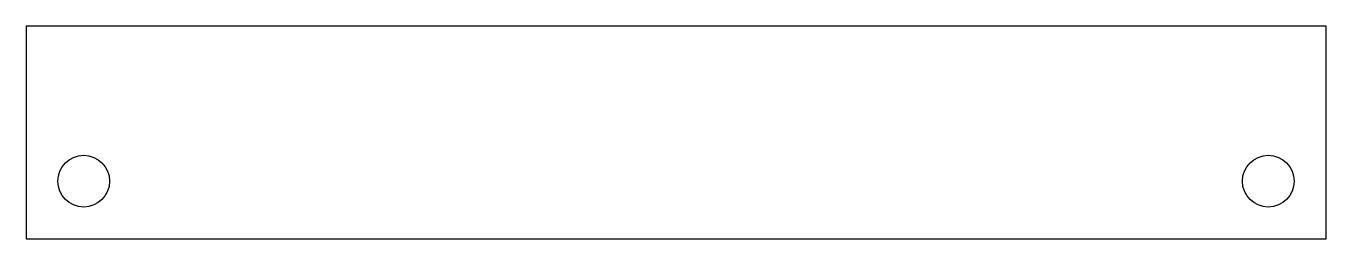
# Model space of a CAD drawing. Header units: millimetres. Extents: x 74.2 to 159.8, y -7.8 to 6.2.
import ezdxf

# ---------------------------------------------------------------- set-up
doc = ezdxf.new("R2010")
doc.units = ezdxf.units.MM

msp = doc.modelspace()

# ---------------------------------------------------------------- linework, layer by layer
for p, q in [((74.2, 6.2, 56), (74.2, -7.8, 56)), ((159.8, 6.2, 56), (74.2, 6.2, 56)), ((159.8, -7.8, 56), (159.8, 6.2, 56)), ((74.2, -7.8, 56), (159.8, -7.8, 56))]:
    msp.add_line(p, q)
for centre in [(78, -4, 56), (156, -4, 56)]:
    msp.add_circle(centre, 1.7)

doc.saveas('drawing.dxf')
